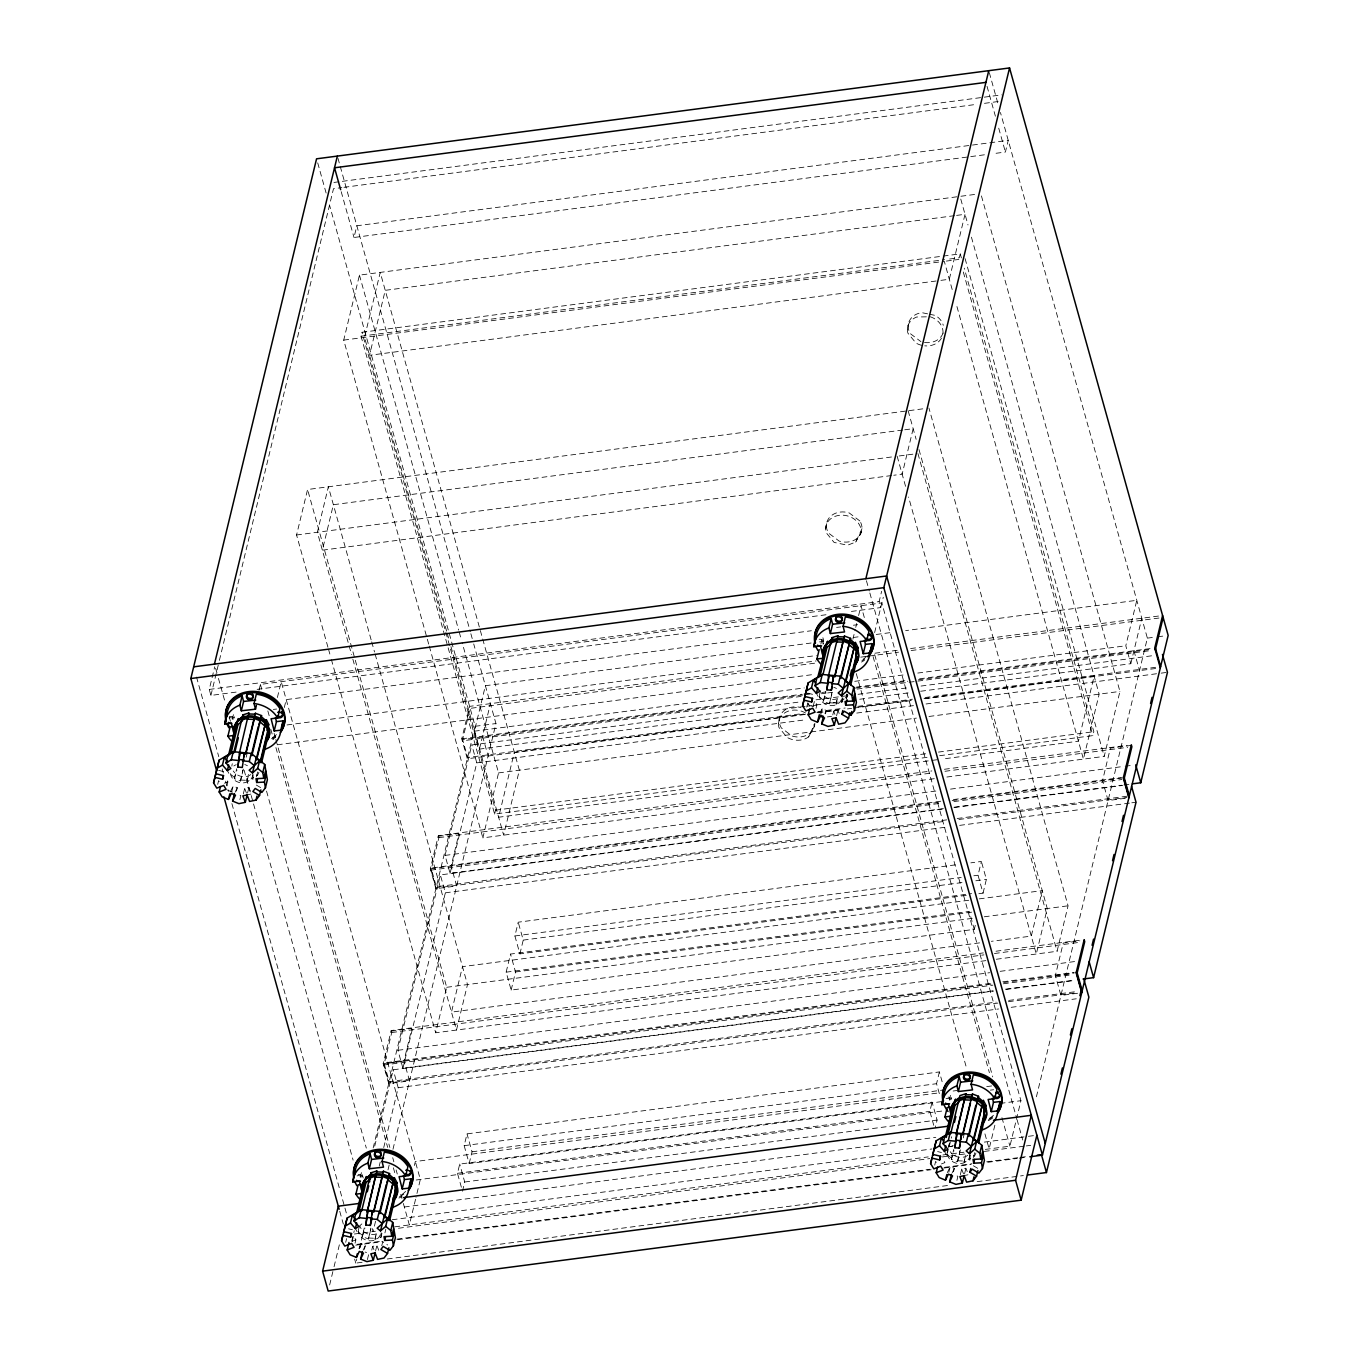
<?xml version="1.0" encoding="UTF-8"?>
<svg xmlns="http://www.w3.org/2000/svg" width="1359" height="1359" viewBox="0 0 1359 1359"><rect width="100%" height="100%" fill="white"/><g stroke="black" fill="none" stroke-linecap="round" stroke-linejoin="round"><path stroke-width="0.75" stroke-dasharray="5 3.75" d="M778.452 723.498L779.964 716.414M825.592 528.6L827.104 521.516M907.387 329.167L908.899 322.083M236.109 692.105L210.917 695.417L209.252 689.438L214.722 666.776M210.917 695.417L218.884 662.462M219.394 660.389L333.499 188.697L341.873 187.593M232.253 719.523L233.612 713.917L234.648 717.977M217.695 784.398L218.595 780.661L220.175 783.26M984.392 154.807L354.003 237.485L356.839 225.781L1008.242 140.368L1005.405 152.055L992.8 153.703M226.97 785.621L227.87 781.884L226.29 779.302M243.346 769.109L240.458 781.017L234.309 778.656L236.704 768.735M231.777 791.601L233.136 786.012L237.298 787.693L236.398 791.431M234.309 778.656L236.993 770.077M258.991 690.338L260.418 684.409L881.804 602.937L1020.932 1100.705L1009.924 1146.181L984.935 1149.459M327.927 647.19L296.568 534.987L307.576 489.512L924.783 408.583M428.68 644.064L343.725 340.107L359.439 275.13L957.925 196.664M240.458 781.017L242.819 770.145M246.217 757.201L247.661 751.238M239.88 799.636L240.866 795.593L237.145 794.081M243.295 793.996L244.654 788.407L248.901 787.507L251.381 793.979L247.134 794.862M253.114 774.715L252.978 779.386L247.015 781.272L248.408 774.375M247.015 781.272L248.459 775.309M247.542 793.095L248.901 787.507M927.042 757.354L494.608 814.058L361.035 336.2L361.987 332.292L960.252 253.844L961.391 257.938M256.46 776.838L257.819 771.232M277.389 697.507L281.211 681.691L420.339 1179.459L416.041 1197.245M284.303 707.512L286.222 699.613L811.391 630.746M329.642 1284.951L333.567 1268.711M334.059 1266.69L339.954 1242.33M391.035 1031.192L411.828 1028.474L403.963 1060.954L409.535 1080.864L388.742 1083.582L383.17 1063.672L391.188 1030.547L983.372 952.897M438.176 836.295L458.968 833.577L451.12 866.057L456.675 885.966L435.882 888.701L430.327 868.775L438.345 835.649L931.832 770.944M805.411 714.426L467.326 758.764L461.754 738.854L469.619 706.374L816.113 660.933M391.188 1030.547L391.749 1032.534L383.884 1065.014L992.868 985.156M438.345 835.649L438.889 837.637L431.041 870.117L941.328 803.203M360.254 1177.472L361.613 1171.866L363.176 1177.964M345.696 1242.347L346.596 1238.627M373.181 1147.913L475.174 726.284L329.693 205.77M805.106 706.408L479.404 749.115L474.393 731.193L485.401 685.717L811.102 643.011M351.76 1241.073L354.257 1230.744M374.727 1146.147L393.193 1069.788L993.599 991.068M992.817 990.864L402.927 1068.225L397.915 1050.303L440.35 874.907L942.076 809.115M943.401 808.639L450.067 873.327L445.056 855.406L471.777 744.97L799.262 702.025M352.134 1241.548L353.493 1235.96L355.871 1239.833L354.971 1243.57M354.733 1227.279L357.485 1232.511L359.693 1225.903M479.404 749.115L490.412 703.639M362.072 1262.29L355.769 1263.123L356.771 1258.995M359.269 1248.666L364.263 1228.026M379.229 1166.124L380.231 1161.996M383.731 1147.557L398.204 1087.71L393.193 1069.788M402.927 1068.225L445.361 892.812L440.35 874.907M450.067 873.327L476.788 762.892L471.777 744.97M370.871 1229.046L368.459 1238.966L362.309 1236.622L364.229 1228.672M360.237 1247.681L361.137 1243.961L365.299 1245.659L364.399 1249.38M362.309 1236.622L364.993 1228.026M368.459 1238.966L370.82 1228.094M375.56 1221.299L373.062 1231.577L371.924 1227.5M387.995 1169.878L389.982 1161.639M392.972 1149.306L495.967 723.549L473.713 643.945M367.406 1259.606L368.867 1253.542L365.146 1252.03M371.754 1250.076L372.655 1246.356L376.902 1245.456L378.77 1250.314M381.93 1233.36L380.979 1237.336L375.016 1239.221L376.409 1232.324M375.016 1239.221L376.936 1231.288M375.543 1251.061L376.902 1245.456M381.115 1232.664L380.979 1237.336M381.76 1245.744L382.66 1242.007L387.672 1244.98M384.92 1232.919L385.82 1229.182M985.87 960.626L435.695 1032.772L446.703 987.297L307.576 489.512M934.279 778.673L482.853 837.874L498.566 772.914L462.077 642.348M494.608 814.058L495.542 810.168L361.987 332.292M414.376 1165.495L415.327 1161.537L938.406 1092.942M415.565 1199.233L409.348 1224.935L402.502 1200.456M461.381 1187.239L457.473 1173.31L459.716 1164.085L932.087 1102.149L937.098 1120.071L935.315 1127.443M941.566 1101.622L469.178 1163.576L464.166 1145.654L467.02 1133.882L939.392 1071.928L942.738 1083.887M975.269 925.343L974.284 929.352L511.154 990.082L506.143 972.178L510.525 954.069L971.549 893.61M966.215 895.36L519.902 953.882L514.891 935.96L518.221 922.2L958.214 864.494M462.485 1191.231L464.71 1182.007L459.716 1164.085M469.178 1163.576L472.032 1151.803L467.02 1133.882M511.154 990.082L515.52 971.991L510.525 954.069M519.902 953.882L523.232 940.105L518.221 922.2M820.836 644.149L822.637 636.675L823.69 640.752M806.719 707.156L807.637 703.435L810.015 707.309M823.401 642.909L823.095 644.166A3.397 2.82 13.6 0 0 818.848 640.48M813.175 706.357L814.534 700.768M816.012 708.379L816.912 704.642L815.315 702.059M815.774 692.088L818.526 697.32L820.717 690.712M862.014 528.685L855.694 542.071L847.591 545.197L834.103 542.428L826.085 532.541A17.973 14.915 13.6 0 1 841.527 515.163A17.973 14.915 13.6 0 1 861.232 531.947L855.694 542.071M831.895 693.854L829.5 703.775L823.333 701.414L825.745 691.493M820.819 714.358L822.161 708.769L826.34 710.451L825.44 714.188M823.333 701.414L826.017 692.835M829.5 703.775L831.844 692.903M832.778 714.885L833.679 711.165L837.942 710.264L839.183 713.492M842.971 698.169L842.002 702.144L836.057 704.03L837.45 697.133M836.057 704.03L837.976 696.097M852.874 639.274L855.27 629.387M855.745 627.399L856.697 623.458M858.616 615.542L861.011 605.655L864.426 617.903M836.583 715.87L837.942 710.264M842.002 702.144L842.138 697.473M845.944 697.728L846.844 693.99L847.506 697.796M845.621 697.694L846.453 698.39L847.421 694.415M960.252 253.844L959.318 257.751L946.713 259.399M851.397 611.431L880.802 607.575L879.137 601.595L881.617 591.301M874.618 632.581L883.282 597.264M978.837 893.695L983.05 893.152L978.038 875.23L981.368 861.453L970.853 862.846M933.752 1125.303L929.862 1111.356L932.087 1102.149M939.341 1093.655L936.555 1083.701L939.392 1071.928M983.05 893.152L986.379 879.375L981.368 861.453M949.295 1100.229L950.654 1094.624L951.691 1098.701M934.72 1165.105L935.638 1161.384L938.016 1165.258M943.775 1150.037L946.527 1155.269L948.004 1149.119M948.344 1147.336L949.499 1142.953M946.527 1155.269L948.718 1148.678M949.194 1146.69L951.606 1136.753M960.371 1149.816L957.5 1161.724L951.334 1159.38L953.746 1149.442M948.82 1172.307L950.162 1166.718L954.341 1168.417L952.982 1174.006M951.334 1159.38L954.018 1150.784M957.5 1161.724L959.845 1150.852M963.259 1137.908L964.703 1131.945M956.923 1180.342L957.891 1176.299L954.171 1174.788M960.337 1174.703L961.679 1169.114L965.943 1168.213L968.423 1174.686L964.16 1175.569M970.139 1155.422L970.003 1160.093L964.058 1161.979L965.451 1155.082M964.058 1161.979L965.485 1156.033M964.584 1173.819L965.943 1168.213M969.358 1157.579L970.105 1154.471M973.503 1157.545L974.845 1151.956M994.873 1125.184L989.131 1148.899L984.001 1130.535M939.63 755.706L1092.874 735.61L1093.825 731.703L964.244 268.148M920.672 691.255L1130.807 663.702L1125.796 645.78L1136.803 600.304L905.655 630.61M996.368 959.25L1057.081 951.283L1068.072 905.807L928.944 408.04M946.883 777.025L1104.221 756.385L1119.935 691.425L980.807 193.657M1077.568 993.259L1060.937 995.434L1055.365 975.524L1063.231 943.044L1079.861 940.87M1130.807 663.702L1141.815 618.226M1036.407 1096.798L1147.37 638.135L1000.445 112.491M258.923 772.269L257.412 775.632L256.596 774.936L252.145 778.673M846.453 698.39L847.965 695.027M975.966 1152.993L974.454 1156.339L973.622 1155.643L969.188 1159.397M230.249 791.957L233.136 786.012M235.141 792.161L237.298 787.693M358.963 1248.428L361.137 1243.961M363.142 1250.11L365.299 1245.659M820.004 713.237L822.161 708.769M824.896 713.441L826.34 710.451M947.291 1172.681L950.162 1166.718M952.183 1172.885L954.341 1168.417M805.564 712.999A17.973 14.915 13.6 0 0 785.774 712.235A17.973 14.915 13.6 0 0 778.928 727.439L786.963 737.325A17.973 14.915 13.6 0 0 808.537 736.952L814.856 723.583A17.973 14.915 13.6 0 1 791.991 735.983L781.391 727.982A17.973 14.915 13.6 0 1 782.631 712.014A17.973 14.915 13.6 0 1 800.315 707.359M808.537 736.952L814.075 726.827A17.973 14.915 13.6 0 0 813.582 722.886M841.187 701.431L844.143 698.934M224.422 783.226L227.87 781.884M811.731 706.646L816.912 704.642M352.423 1241.175L355.871 1239.833M941.464 1163.933L944.913 1162.608L942.534 1158.717M333.94 182.446L340.243 181.613M342.332 181.342L1001.719 94.875M343.963 187.321L976.085 104.422M984.494 103.335L999.188 101.398M974.573 194.473L960.015 196.375L967.999 224.948M954.528 215.673L385.243 290.333L369.512 355.294L938.814 280.65M956.634 215.401L965.026 214.297L949.312 279.258L940.904 280.362M361.035 336.2L944.624 259.671M343.725 340.107L944.301 261.353L952.863 291.947M946.391 261.081L958.859 259.433M902.665 430.056L333.363 504.716L322.372 550.191L891.657 475.531M904.754 429.784L913.163 428.68L902.155 474.155L893.763 475.259M296.568 534.987L895.054 456.522M899.233 455.961L913.792 454.059M209.252 689.438L879.137 601.595M257.123 689.353L828.294 614.455M836.6 627.433L840.813 626.89M853.418 625.225L857.614 624.681M819.494 641.907L823.707 641.363M853.129 637.507L859.432 636.675M876.232 634.466L893.05 632.275M287.021 724.959L816.402 655.531M874.907 653.22L898.061 650.197M910.598 648.549L1162.591 615.508M814.568 663.209L470.18 708.362L462.315 740.842L802.506 696.233M860.757 657.144L867.059 656.312M869.165 656.04L898.554 652.184M911.159 650.536L1158.955 618.039M277.321 744.8L815.094 674.285M475.174 726.284L495.967 723.549M1147.37 638.135L1155.694 637.048M1157.766 636.776L1166.09 635.689M474.393 731.193L804.29 687.943M854.726 681.335L905.162 674.71M917.767 673.062L1125.796 645.78M461.754 738.854L801.946 694.245M804.052 693.973L810.355 693.141M856.544 687.076L906.946 680.468M919.55 678.821L1152.653 648.26M802.812 694.993L462.621 739.602L467.632 757.524L803.135 713.526M804.902 694.704L813.311 693.617M821.702 692.512L825.898 691.952M855.304 688.096L907.812 681.216M918.31 679.84L1151.396 649.279M821.397 693.753L825.609 693.209M827.699 692.937L836.108 691.833M857.104 689.081L1151.09 650.519M816.063 699.817L839.149 696.793M841.255 696.521L847.557 695.689M858.056 694.313L908.441 687.705M921.028 686.057L1154.046 655.497M807.212 706.136L842.92 701.448M859.737 699.239L910.173 692.631M817.846 711.589L845.179 708.005M857.801 706.357L912.467 699.189M925.088 697.524L1156.407 667.201M804.239 714.256L514.348 752.257L498.634 817.235L939.782 759.375M816.844 712.592L839.964 709.568M858.871 707.088L911.379 700.208M923.984 698.543L1094.148 676.238L1078.434 741.199L941.889 759.103M818.016 712.779L839.013 710.027M847.404 708.922L851.617 708.379M853.707 708.09L912.518 700.395M925.105 698.73L1156.152 668.441M476.788 762.892L806.38 719.675M827.376 716.923L831.572 716.363M856.765 713.067L913.435 705.627M926.04 703.979L1159.057 673.418M1161.164 673.147L1167.466 672.314M498.566 772.914L916.391 718.113M928.995 716.465L1119.935 691.425M495.542 810.168L927.976 753.464M938.474 752.088L1093.825 731.703M944.42 769.279L1127.121 745.327M1131.164 745.428L1110.371 748.146L1102.523 780.644L1108.078 800.553L1128.87 797.818M438.889 837.637L932.376 772.931M944.981 771.283L1127.681 747.314M445.056 855.406L937.897 790.785M950.519 789.12L1123.112 766.493M1125.201 766.221L1133.627 765.117M940.768 801.215L430.48 868.129L436.052 888.039L946.34 821.125M953.372 799.568L1121.362 777.535M430.327 868.775L941.634 801.963M952.132 800.587L1123.298 777.909M953.916 801.555L1121.922 779.522M953.899 807.263L1121.838 785.247M1123.944 784.958L1130.246 784.143M954.681 807.45L1122.619 785.434M946.696 819.868L436.341 886.798L431.347 868.877M957.195 818.492L1127.223 796.204M958.927 819.477L1126.934 797.444M445.361 892.812L947.087 827.019M959.675 825.372L1129.72 803.084M1131.826 802.795L1136.022 802.252M514.891 935.96L961.204 877.438M973.825 875.774L978.038 875.23M523.232 940.105L963.225 882.416M975.847 880.768L986.379 879.375M968.746 900.253L462.485 966.64L451.477 1012.115L980.858 942.704M979.261 898.877L1042.285 890.621L1031.277 936.096L991.357 941.328M506.143 972.178L969.273 911.43L974.284 929.352M515.52 971.991L972.348 912.076M446.703 987.297L973.757 918.174M984.273 916.798L1068.072 905.807M995.977 951.232L1079.963 940.224M391.749 1032.534L983.933 954.884M994.431 953.508L1080.524 942.212M397.915 1050.303L989.658 972.704M1000.19 971.328L1075.954 961.391M990.218 983.44L383.323 1063.027L388.895 1082.936L997.88 1003.078M1002.823 981.793L1074.205 972.432M383.17 1063.672L403.963 1060.954M1055.365 975.524L1074.069 973.078M991.068 984.188L384.189 1063.774L389.201 1081.679L996.113 1002.11M1003.672 982.54L1072.964 973.452M1003.367 983.78L1072.676 974.692M1005.422 989.216L1074.697 980.128M1006.187 989.403L1075.462 980.332M1008.701 1000.445L1077.976 991.374M1008.378 1001.702L1077.67 992.614M398.204 1087.71L998.61 1008.973M1011.198 1007.325L1076.277 998.797M464.166 1145.654L936.555 1083.701M472.032 1151.803L944.403 1089.85M953.118 1091.022L957.314 1090.462M986.719 1086.605L995.128 1085.501M457.473 1173.31L929.862 1111.356M416.194 1180.003L943.418 1110.864M1000.139 1103.423L1020.932 1100.705M464.71 1182.007L937.098 1120.071M404.336 1207.013L935.807 1137.313M392.173 1219.753L931.866 1148.984M948.667 1146.775L952.863 1146.232M984.358 1142.104L1026.368 1136.6M1028.457 1136.311L1036.866 1135.207M394.79 1226.837L928.214 1156.9M942.925 1154.963L963.922 1152.211M354.359 1234.023L375.373 1231.271M398.476 1228.247L929.76 1158.581M942.365 1156.917L965.468 1153.893M984.358 1151.413L1024.261 1146.181M1026.351 1145.909L1030.7 1145.348M357.043 1244.368L382.151 1241.073M396.811 1239.153L929.896 1169.25M944.624 1167.33L971.974 1163.729M986.719 1161.809L1018.282 1157.664M1020.388 1157.392L1026.708 1156.56M355.752 1245.167L383.051 1241.582M397.745 1239.663L931.136 1169.725M943.741 1168.061L971.039 1164.493M987.823 1162.285L1017.228 1158.429M1019.335 1158.157L1027.727 1157.053M387.264 1258.995L949.873 1185.218M977.172 1181.634L1023.344 1175.569M273.346 709.415L276.624 709.041M990.371 1090.122L993.667 1089.748M926.379 316.834L916.696 317.004A17.973 14.915 13.6 0 0 907.88 333.108L915.915 342.995A17.973 14.915 13.6 0 0 922.931 345.594M829.449 702.824L836.006 703.079M240.407 780.066L246.964 780.321M957.449 1160.79L964.007 1161.028M368.425 1238.015L374.965 1238.27M927.602 313.844L921.827 312.655A17.973 14.915 13.6 0 0 910.343 333.651L920.943 341.653M929.522 314.235L935.298 315.424A17.973 14.915 13.6 0 1 943.316 325.311M807.688 693.141L813.446 694.551M218.646 770.383L224.405 771.793M937.608 1151.566L941.447 1152.5M348.567 1228.808L352.406 1229.742M227.836 790.292L235.277 793.316M973.367 1165.767L978.378 1168.723M256.324 785.043L261.336 788.016M819.273 696.674L824.098 700.785M947.274 1154.623L952.098 1158.734M235.073 778.028L230.249 773.917L229.484 774.562L226.732 769.33M358.249 1231.866L363.074 1235.977M807.773 702.79L809.913 706.289M833.679 711.165L834.919 714.392M961.679 1169.114L963.548 1173.955M244.654 788.407L246.506 793.248M372.655 1246.356L373.895 1249.584M989.318 72.673L998.219 104.524M987.042 86.347L995.4 116.211M998.729 128.171L1005.405 152.055M1133.95 650.706L1139.521 670.616M971.43 237.179L1099.159 694.16L1083.429 759.12L956.277 304.178M965.094 258.618L1104.221 756.385M963.31 272.038L1092.874 735.61M908.152 410.758L916.136 439.331M918.99 449.523L1047.279 908.542L1036.288 954.018L908.559 497.037M917.937 453.515L1057.081 951.283M897.161 456.233L905.706 486.845M866.43 580.735L869.284 590.944M869.845 592.983L1016.481 1117.574M1017.059 1119.629L1022.749 1140.031M874.686 654.613L992.733 1076.906M873.073 656.567L989.403 1072.744M1001.94 1117.625L1009.924 1146.181M856.272 673.571L966.895 1069.346M337.915 158.086L470.299 631.697M470.86 633.736L473.153 641.907M341.211 191.687L354.003 237.485M359.439 275.13L458.646 630.1M459.223 632.139L461.499 640.31M482.547 736.119L488.119 756.046M317.717 162.91L326.262 193.522M446.618 631.137L364.518 337.372L380.231 272.412L519.359 770.179L503.645 835.139L450.05 643.385M447.196 633.175L449.472 641.346M429.257 646.103L482.853 837.874M371.126 639.8L328.368 486.794L317.36 532.269L351.573 654.664M371.703 641.839L374.54 652.031M375.118 654.07L467.496 984.562L456.488 1030.037L352.151 656.703M328.504 649.228L330.781 657.399M331.358 659.438L435.695 1032.772M260.418 684.409L262.134 690.525M267.842 710.927L269.541 717.059M274.11 733.367L275.248 737.444M275.826 739.5L389.863 1147.506M392.717 1157.698L393.855 1161.775M396.132 1169.946L397.27 1174.023M270.781 729.205L273.635 739.398M275.911 747.569L387.672 1147.404M393.38 1167.806L395.656 1175.977M400.786 1194.34L401.924 1198.417M266.534 791.091L366.318 1148.1M215.605 668.203L217.882 676.357M218.442 678.413L225.305 702.892M229.297 717.195L230.435 721.272M244.127 770.264L353.102 1160.127M196.511 677.054L218.765 756.657M222.197 768.905L223.335 772.982M225.611 781.153L228.465 791.363M231.896 803.611L346.579 1213.893M354.648 1259.13L355.769 1263.123M339.75 1211.294L343.334 1224.102M943.078 333.091A17.973 14.915 13.6 0 1 922.727 342.145M941.515 338.085A17.973 14.915 13.6 0 1 924.749 345.849M930.252 316.766A17.973 14.915 13.6 0 1 942.297 336.336M866.634 656.176A28.267 23.46 13.6 0 1 862.965 659.37M864.834 658.945A29.966 24.87 13.6 0 1 861.844 660.831M864.528 660.185A29.966 24.87 13.6 0 1 861.538 662.071M819.154 639.24A3.397 2.82 13.6 0 1 823.095 643.588M841.357 699.613A11.314 9.377 13.6 0 1 828.871 705.389A11.314 9.377 13.6 0 1 819.409 695.112M833.78 687.314A11.314 9.377 13.6 0 1 836.448 688.503M837.467 698.645A11.314 9.377 13.6 0 1 822.263 693.753M993.497 1115.263A28.267 23.46 13.6 0 1 988.095 1119.035M992.834 1116.894A29.966 24.87 13.6 0 1 988.231 1119.578M992.529 1118.134A29.966 24.87 13.6 0 1 986.26 1121.532M946.051 1098.684A3.397 2.82 13.6 0 1 951.045 1100.637M948.021 1097.138A3.397 2.82 13.6 0 1 951.351 1099.397M969.816 1155.167A11.314 9.377 13.6 0 1 958.316 1163.559A11.314 9.377 13.6 0 1 947.41 1153.061M950.892 1146.69A11.314 9.377 13.6 0 1 953.254 1145.416M967.829 1155.32A11.314 9.377 13.6 0 1 950.264 1151.702M948.905 1146.843A11.314 9.377 13.6 0 1 949.363 1144.431M405.611 1191.367A28.267 23.46 13.6 0 1 399.07 1196.277M403.793 1194.136A29.966 24.87 13.6 0 1 399.189 1196.82M402.043 1196.362A29.966 24.87 13.6 0 1 398.9 1198.06M357.026 1175.926A3.397 2.82 13.6 0 1 361.647 1177.183M358.13 1174.431A3.397 2.82 13.6 0 1 362.445 1177.37M380.316 1234.804A11.314 9.377 13.6 0 1 367.83 1240.58A11.314 9.377 13.6 0 1 358.368 1230.303M360.016 1225.716A11.314 9.377 13.6 0 1 361.851 1223.932M376.426 1233.836A11.314 9.377 13.6 0 1 360.186 1226.565M276.472 734.556A28.267 23.46 13.6 0 1 271.07 738.328M275.792 736.187A29.966 24.87 13.6 0 1 271.188 738.871M275.486 737.427A29.966 24.87 13.6 0 1 272.513 739.313M229.025 717.977A3.397 2.82 13.6 0 1 234.003 719.93M229.314 716.72A3.397 2.82 13.6 0 1 234.444 719.421M252.774 774.46A11.314 9.377 13.6 0 1 241.29 782.852A11.314 9.377 13.6 0 1 230.367 772.354M233.85 765.983A11.314 9.377 13.6 0 1 236.211 764.692M244.756 764.556A11.314 9.377 13.6 0 1 247.423 765.746M250.803 774.613A11.314 9.377 13.6 0 1 233.238 770.995M231.879 766.136A11.314 9.377 13.6 0 1 232.321 763.724M859.856 520.956L849.239 512.955A17.973 14.915 13.6 0 0 830.332 516.556A17.973 14.915 13.6 0 0 828.548 533.085L839.149 541.086A17.973 14.915 13.6 0 0 858.056 537.484A17.973 14.915 13.6 0 0 859.856 520.956"/><path stroke-width="1.5" d="M244.331 753.396L242.31 767.461L237.825 767.037L239.847 752.971L244.331 753.396L244.229 756.691M237.825 767.037L239.847 752.971M371.67 1219.821L370.311 1225.41L365.826 1224.986L367.847 1210.92L372.332 1211.345L372.23 1214.64M365.826 1224.986L367.847 1210.92M370.311 1225.41L372.332 1211.345M832.252 686.482L831.351 690.219L826.867 689.794L828.888 675.729L833.356 676.153L833.203 681.114M826.867 689.794L828.888 675.729M831.351 690.219L833.356 676.153M960.252 1144.431L959.352 1148.168L954.867 1147.743L956.889 1133.678L961.357 1134.102L961.204 1139.063M954.867 1147.743L956.889 1133.678M959.352 1148.168L961.357 1134.102M216.506 770.383L190.838 678.532L316.562 158.816L1009.55 67.95L1168.162 635.417L1042.438 1155.133L1029.833 1156.781M214.45 664.109L337.355 156.098M233.442 726.487L230.164 726.861L227.904 736.187L234.478 735.44L231.353 723.243L224.779 723.99L227.038 714.664A28.267 23.46 13.6 0 1 242.14 695.825L243.584 701.465L241.324 710.791L255.492 709.194L256.392 705.457M232.61 801.114L235.498 795.168L231.319 793.469L228.448 799.415L222.146 796.867L219.173 792.008L226.07 789.341L223.691 785.468L216.794 788.135L213.567 782.869L219.122 760.14L233.238 751.697L251.245 753.413L264.733 764.471L267.383 779.726L265.43 787.795L261.879 792.416L255.203 788.458L252.859 791.516L259.535 795.474L256.002 800.094L249.58 801.436L247.1 794.964L242.836 795.864L245.333 802.32L238.912 803.662L232.61 801.114L234.428 793.656M213.567 782.869L219.122 760.14M222.468 765.049L224.269 757.592L227.785 755.485L225.985 762.96L230.86 768.498L227.344 770.587L222.468 765.049L217.168 768.226M224.779 723.99A28.267 23.46 13.6 0 1 239.88 705.151L242.14 695.825M219.173 792.008L220.515 786.419M214.926 777.365L222.604 779.251L223.505 775.513M228.397 755.825L235.209 727.66L238.437 718.639L239.252 719.336L243.703 715.598L242.887 714.885L241.919 718.877M229.688 754.772L237.179 723.871L237.995 724.568L230.996 753.481M227.344 770.587L228.703 764.998M225.985 762.96L231.285 759.783L233.238 751.697M233.663 753.005L241.63 720.117L247.576 718.215L247.627 719.166L254.184 719.421L254.133 718.469L260.282 720.831L251.857 755.706M234.971 751.714L238.335 737.818M239.184 754.041L247.576 718.215M247.882 716.974L248.833 712.999L242.887 714.885M228.448 799.415L229.807 793.826M255.492 709.194L254.048 703.537L256.307 694.211A28.267 23.46 13.6 0 1 279.903 708.668L277.661 717.994L271.087 718.741L274.195 730.938L280.769 730.191L283.029 720.865L276.455 721.612L274.195 730.938M245.69 753.345L254.133 718.469M254.439 717.229L255.39 713.254L261.557 715.615L260.588 719.591L259.756 719.268M245.741 754.296L254.473 718.181M254.354 765.644L249.292 761.499L251.245 753.413M252.044 752.376L258.295 726.572M258.771 724.585L260.282 720.831M245.333 802.32L247.134 794.862M252.502 772.982L256.155 758.186L259.518 760.938L257.7 768.396L252.502 772.982L249.156 770.23L259.518 760.938M256.392 758.475L265.107 724.942L267.859 730.174L260.384 761.074M264.648 724.33L266.364 719.709L269.116 724.942L267.995 724.908M256.664 759.817L265.107 724.942M266.364 719.709L265.413 723.701L267.791 728.22M260.486 762.62L267.01 735.678L268.114 735.729M256.664 782.495L256.002 778.69L263.765 778.282L265.566 770.825L266.228 774.613L264.427 782.071L256.664 782.495L257.564 778.758M261.608 762.654L269.388 730.496L268.267 730.462M256.002 800.094L256.97 796.051M263.765 778.282L262.78 772.558L264.733 764.471M259.535 795.474L260.894 789.885M1036.866 1135.207L1021.153 1200.184L328.165 1291.05L322.61 1271.141L338.323 1206.18L359.32 1203.428M361.953 1191.35L359.354 1181.192L352.796 1181.939L355.039 1172.613A28.267 23.46 13.6 0 1 370.141 1153.774L371.585 1159.431L369.325 1168.757L383.493 1167.143L382.049 1161.486L384.308 1152.16A28.267 23.46 13.6 0 1 407.904 1166.617L405.661 1175.943L399.087 1176.69L402.196 1188.887L408.77 1188.14L411.03 1178.814L404.455 1179.561L402.196 1188.887M360.611 1259.063L363.499 1253.117L359.32 1251.418L356.449 1257.381L350.146 1254.816L347.174 1249.957L354.07 1247.307L351.692 1243.417L344.795 1246.084L341.568 1240.818L347.123 1218.089L361.239 1209.646L379.246 1211.362L392.734 1222.437L395.384 1237.675L393.43 1245.744L389.88 1250.365L383.204 1246.424L380.86 1249.482L387.536 1253.423L384.002 1258.043L377.581 1259.385L375.101 1252.913L370.837 1253.813L373.334 1260.269L366.913 1261.628L360.611 1259.063L362.428 1251.605M360.084 1199.504A28.267 23.46 13.6 0 1 355.905 1194.136L358.164 1184.81L361.443 1184.436M350.469 1222.998L352.27 1215.541L355.786 1213.451L353.986 1220.909L358.861 1226.447L355.345 1228.553L350.469 1222.998L345.169 1226.175M352.796 1181.939A28.267 23.46 13.6 0 1 367.881 1163.1L370.141 1153.774M347.174 1249.957L348.974 1242.5M341.568 1240.818L342.927 1235.314L350.605 1237.2L351.505 1233.479L343.81 1231.679M356.398 1213.791L364.178 1181.634L366.437 1176.588L367.253 1177.302L371.703 1173.547L370.888 1172.851L361.664 1210.954M357.706 1212.721L365.18 1181.82L365.996 1182.517L358.997 1211.43M365.469 1180.563L366.437 1176.588M360.56 1201.254L362.038 1195.105M355.345 1228.553L356.704 1222.947M353.986 1220.909L359.286 1217.732L361.239 1209.646M367.287 1191.809L368.731 1185.846M369.699 1181.871L369.631 1178.066L375.577 1176.181L367.185 1211.99L375.577 1176.181M375.882 1174.923L376.834 1170.948L370.888 1172.851M356.449 1257.381L357.349 1253.644M373.691 1211.294L382.134 1176.418L388.283 1178.78L379.857 1213.655M382.44 1175.178L383.391 1171.203L389.557 1173.564L388.589 1177.54L387.757 1177.217M373.742 1212.245L382.474 1176.13M380.503 1230.931L384.155 1216.135L387.519 1218.887L385.718 1226.362L380.503 1230.931L377.156 1228.179L382.355 1223.61L377.292 1219.448L379.246 1211.362M380.044 1210.325L386.296 1184.521M386.771 1182.534L388.283 1178.78M387.825 1178.185L389.557 1173.564M373.334 1260.269L375.135 1252.811M384.393 1216.424L393.108 1182.891L395.86 1188.123L388.385 1219.023M392.649 1182.279L394.365 1177.675L397.117 1182.891L396.165 1186.883M384.665 1217.766L393.108 1182.891M394.365 1177.675L393.414 1181.65L394.993 1184.657M388.487 1220.569L395.299 1192.387M394.161 1197.466L393.855 1198.706L393.04 1198.009M394.229 1232.562L392.428 1240.037L384.665 1240.444L385.565 1236.707M389.608 1220.603L397.389 1188.446L396.267 1188.412M384.665 1240.444L384.002 1236.656L391.766 1236.231L390.78 1230.507L392.734 1222.437M387.536 1253.423L388.895 1247.834M391.766 1236.231L393.566 1228.774M822.993 656.159L820.394 646.001L813.82 646.748L816.079 637.422A28.267 23.46 13.6 0 1 831.164 618.583L832.608 624.24L830.366 633.566L844.534 631.952L843.09 626.295L845.332 616.969A28.267 23.46 13.6 0 1 868.945 631.425L866.685 640.752L860.111 641.499L863.237 653.696L869.794 652.949L872.053 643.622L865.496 644.37L863.237 653.696M821.651 723.871L824.522 717.926L820.36 716.227L817.472 722.19L811.187 719.624L808.197 714.766L815.094 712.116L812.716 708.226L805.819 710.893L802.608 705.627L808.163 682.898L822.263 674.455L840.287 676.17L853.758 687.229L856.408 702.484L854.454 710.553L850.921 715.174L844.228 711.233L841.884 714.29L848.577 718.231L845.026 722.852L838.622 724.194L836.125 717.722L831.878 718.622L834.358 725.077L827.937 726.419L821.651 723.871L823.452 716.414L820.666 715.293M802.608 705.627L808.163 682.898M821.125 664.313A28.267 23.46 13.6 0 1 816.929 658.945L819.188 649.619M811.51 687.807L813.311 680.349L816.827 678.26L815.009 685.717L819.902 691.255L816.385 693.362L811.51 687.807L806.21 690.984M813.82 646.748A28.267 23.46 13.6 0 1 828.922 627.909L831.164 618.583M808.197 714.766L809.556 709.177M803.95 700.123L811.646 702.008L812.546 698.288M817.914 676.612L825.745 647.054M818.73 677.529L827.478 641.397L828.294 642.111L832.744 638.356L831.912 637.66L830.961 641.635M822.586 661.952L824.064 655.802M820.038 676.238L827.036 647.326L831.487 643.571L830.655 642.875L823.18 673.775M816.385 693.362L817.744 687.756M815.009 685.717L820.309 682.541L822.263 674.455M828.226 676.799L836.957 640.684M836.906 639.732L837.874 635.757L831.912 637.66M817.472 722.19L819.29 714.715M834.732 676.102L843.158 641.227L849.324 643.588L840.881 678.464M843.463 639.987L844.432 636.012L850.581 638.373L849.63 642.348M834.766 677.054L843.158 641.227M843.395 688.401L838.316 684.256L840.287 676.17M840.609 677.122L849.324 643.588M848.865 642.994L850.581 638.373M865.853 578.696L988.757 70.668M834.358 725.077L836.159 717.62M841.544 695.74L845.196 680.944L848.543 683.696L846.742 691.17L841.544 695.74L838.18 692.988L848.543 683.696M845.417 681.233L854.148 647.699L856.9 652.932L855.779 652.881L856.034 658.436L850.004 683.39M846.181 680.587L855.406 642.484L858.158 647.699L849.409 683.832M850.224 675.848L851.651 669.885M841.884 714.29L842.784 710.553M845.706 705.253L845.043 701.465L852.806 701.04L854.607 693.583L855.27 697.371L853.469 704.828L845.706 705.253L847.048 699.647M850.632 685.412L857.461 657.229L856.34 657.195M852.806 701.04L851.804 695.315L853.758 687.229M848.577 718.231L849.919 712.643M850.921 715.174L851.821 711.453M1042.438 1155.133L883.826 587.666L1009.55 67.95M950.485 1107.194L947.189 1107.568L944.93 1116.894L951.504 1116.147L948.395 1103.95L941.821 1104.697L943.622 1097.24M949.652 1181.82L952.523 1175.875L948.361 1174.176L945.473 1180.139L939.188 1177.573L936.198 1172.715L943.095 1170.065L940.717 1166.175L933.82 1168.842L930.609 1163.576L936.164 1140.847L950.264 1132.404L968.288 1134.119L981.759 1145.195L984.409 1160.433L982.455 1168.519L978.922 1173.123L972.229 1169.182L969.884 1172.239L976.577 1176.181L973.027 1180.801L966.623 1182.143L964.126 1175.671L959.879 1176.571L962.359 1183.026L955.938 1184.385L949.652 1181.82L951.453 1174.363M939.511 1145.756L941.311 1138.298L944.828 1136.209L943.01 1143.666L947.903 1149.204L944.386 1151.311L939.511 1145.756L934.211 1148.933M941.821 1104.697A28.267 23.46 13.6 0 1 956.923 1085.858L959.165 1076.532L960.609 1082.189L958.367 1091.515L972.534 1089.901L971.09 1084.244L973.333 1074.918A28.267 23.46 13.6 0 1 996.945 1089.374L994.686 1098.701L988.129 1099.448L991.238 1111.645L997.812 1110.898L1000.054 1101.571L993.497 1102.319L991.238 1111.645M936.198 1172.715L937.557 1167.126M930.609 1163.576L931.951 1158.089L939.647 1159.957L940.547 1156.237L932.852 1154.437M945.422 1136.549L952.251 1108.366L954.511 1103.338M946.255 1137.466L955.479 1099.346L956.294 1100.06L958.384 1098.293M947.597 1132.217L949.092 1126.067M948.038 1134.187L955.037 1105.275L959.488 1101.52L958.656 1100.824L950.705 1133.712M944.386 1151.311L945.745 1145.705M943.01 1143.666L948.31 1140.49L950.264 1132.404M958.961 1099.584L959.913 1095.609L965.875 1093.706L965.926 1094.658L972.466 1094.912L972.432 1093.961L978.582 1096.322L977.631 1100.297M954.409 1122.5L955.853 1116.554M956.175 1133.814L964.618 1098.938L958.656 1100.824M964.907 1097.681L965.875 1093.706M956.226 1134.765L964.618 1098.938M945.473 1180.139L946.832 1174.533M962.733 1134.069L971.158 1099.193L977.325 1101.537L968.882 1136.413M971.464 1097.936L972.432 1093.961M962.767 1135.003L970.462 1103.236M971.396 1146.367L966.317 1142.206L968.288 1134.119M968.61 1135.071L975.813 1105.292M962.359 1183.026L964.16 1175.569M969.545 1153.689L973.197 1138.893L976.543 1141.662L974.743 1149.119L969.545 1153.689L966.181 1150.937L976.543 1141.662M973.418 1139.182L982.149 1105.648L984.901 1110.881L977.41 1141.781M973.707 1140.524L982.149 1105.648M982.438 1104.408L983.406 1100.433L986.158 1105.648L985.19 1109.64L984.069 1109.59M969.884 1172.239L970.785 1168.502M978.004 1141.339L984.035 1116.385L983.78 1110.83L984.901 1110.881M980.705 1130.535L982.132 1124.572M973.707 1163.202L973.044 1159.414L980.807 1158.989L982.608 1151.532L983.27 1155.32L981.47 1162.794L973.707 1163.202L974.607 1159.465M978.633 1143.361L985.462 1115.195M973.027 1180.801L974.012 1176.758M980.807 1158.989L979.805 1153.264L981.759 1145.195M976.577 1176.181L977.919 1170.592M1021.153 1200.184L1015.581 1180.275L1031.294 1115.297L993.497 1120.258M1162.591 615.508L1154.742 647.988L1160.297 667.898M1076.872 974.148L1084.72 941.668L1084.176 939.664L1076.158 972.806L1081.713 992.716M1124.012 779.251L1131.877 746.771L1131.317 744.783L1123.298 777.909L1128.87 797.818M1155.303 649.976L1163.151 617.496M1060.903 1074.154L1062.398 1067.953M1070.382 1034.946L1071.877 1028.746M1079.878 995.739L1081.373 989.539M1092.075 945.286L1093.57 939.103M1112.545 860.689L1114.04 854.488M1122.024 821.482L1123.519 815.281M1150.58 703.486L1152.058 697.354M1027.54 1175.025L1046.447 1172.545L1088.882 997.149L1083.87 979.227M1083.089 979.024L1093.587 977.648L1136.022 802.252L1131.571 786.317M1132.336 783.854L1140.745 782.767L1167.466 672.314L1162.455 654.409M222.604 779.251L223.505 775.615L215.809 773.73M343.521 1232.749L347.123 1218.089M350.605 1237.2L351.505 1233.564M811.646 702.008L812.546 698.373L804.851 696.487M932.563 1155.507L936.164 1140.847M939.647 1159.957L940.547 1156.322M236.177 723.684L238.437 718.639M237.179 723.871L234.903 728.9L236.024 728.934M365.18 1181.82L362.904 1186.849L364.025 1186.9M394.62 1197.024L396.115 1193.678L395.01 1193.627L394.823 1189.923M825.202 646.442L827.478 641.397M823.945 651.657L826.204 646.629L827.036 647.326M855.185 662.275L857.461 657.229M855.643 661.833L857.155 658.486L856.034 658.436M953.203 1104.391L955.479 1099.346M951.946 1109.607L954.205 1104.578L955.037 1105.275M982.897 1121.464L985.156 1116.435L984.035 1116.385M382.304 1223.474L387.519 1218.887M237.995 724.568L242.446 720.814L241.63 720.117M261.557 715.615L260.792 716.244L265.617 720.355M855.406 642.484L854.641 643.113L849.817 639.019M365.996 1182.517L370.446 1178.763M978.582 1096.322L977.817 1096.968L982.642 1101.062L983.406 1100.433M977.325 1101.537L976.56 1102.183L981.385 1106.294M830.655 642.875L836.617 640.989L836.651 641.924L843.209 642.178M985.938 82.372L334.535 167.786L340.65 189.682M193.674 666.844L886.646 575.978L1045.258 1143.429M190.838 678.532L883.826 587.666M403.419 1197.636L949.397 1126.05M1037.223 1155.184L1041.436 1154.623L1046.447 1172.545M322.61 1271.141L1015.581 1180.275M832.608 624.24L844.754 622.864M243.584 701.465L255.73 700.089M816.929 658.945L823.503 658.198M960.609 1082.189L972.755 1080.813M371.585 1159.431L383.731 1158.055M355.905 1194.136L362.479 1193.389M858.158 647.699L857.036 647.665L857.291 653.22M266.738 730.123L267.859 730.174M964.652 1099.89L971.209 1100.127L971.158 1099.193M986.158 1105.648L985.037 1105.614L985.207 1109.318M375.628 1177.115L382.185 1177.37L382.134 1176.418M364.178 1181.634L365.299 1181.667M395.996 1182.857L397.117 1182.891M394.739 1188.072L395.86 1188.123M828.667 682.337L831.657 682.609M820.309 682.541L827.07 683.186M831.555 683.611L838.316 684.256M239.643 759.579L244.11 760.004M231.285 759.783L238.046 760.428M242.531 760.853L249.292 761.499M956.668 1140.286L959.658 1140.575M948.31 1140.49L955.071 1141.135M959.556 1141.56L966.317 1142.206M367.643 1217.528L372.111 1217.953M359.286 1217.732L366.047 1218.377M370.531 1218.802L377.292 1219.448M846.742 691.17L851.804 695.315M974.743 1149.119L979.805 1153.264M257.7 768.396L262.78 772.558M385.718 1226.362L390.78 1230.507M848.56 644.234L853.384 648.345M259.535 721.476L264.342 725.587M388.793 1174.21L393.617 1178.304M387.536 1179.425L392.343 1183.536M813.311 680.349L815.757 683.118M941.311 1138.298L943.758 1141.067M224.269 757.592L227.938 761.753M352.27 1215.541L355.939 1219.703M854.437 646.459L856.034 649.466M1155.592 648.719L1160.603 666.64M1135.733 764.845L1140.745 782.767M1124.318 778.011L1129.329 795.915M1123.468 777.263L1129.023 797.172M1089.137 961.73L1093.587 977.648M1077.177 972.891L1082.189 990.813M1076.311 972.161L1081.883 992.07M223.929 796.935L339.172 1209.255M992.461 1098.259L993.497 1102.319M864.46 640.31L865.496 644.37M981.742 1125.965L982.71 1129.737A28.267 23.46 13.6 0 0 997.812 1110.898M956.923 1085.858L958.367 1091.515M828.922 627.909L830.366 633.566M403.419 1175.501L404.455 1179.561M275.418 717.535L276.455 721.612M264.716 745.259L265.668 749.03A28.267 23.46 13.6 0 0 280.769 730.191M367.881 1163.1L369.325 1168.757M239.88 705.151L241.324 710.791M981.47 1162.794L982.455 1168.519M853.469 704.828L854.454 710.553M392.428 1240.037L393.43 1245.744M264.427 782.071L265.43 787.795M844.432 636.012L844.466 636.963L837.925 636.708L837.874 635.757M383.391 1171.203L383.442 1172.154L376.885 1171.9L376.834 1170.948M255.39 713.254L255.441 714.205L248.884 713.951L248.833 712.999M869.794 652.949A28.267 23.46 13.6 0 1 854.709 671.788M843.09 626.295A28.267 23.46 13.6 0 1 866.685 640.752M872.053 643.622A28.267 23.46 13.6 0 1 868.894 653.288M814.67 636.488A29.966 24.87 13.6 0 1 854.624 616.476A29.966 24.87 13.6 0 1 867.467 656.72M815.502 643.062A29.966 24.87 13.6 0 1 814.839 639.783M814.805 642.688A29.966 24.87 13.6 0 1 849.647 616.29A29.966 24.87 13.6 0 1 869.403 655.446M817.982 650.621A29.966 24.87 13.6 0 1 815.706 645.916M867.62 634.942A3.397 2.82 13.6 0 1 871.612 638.526A3.397 2.82 13.6 0 1 866.481 640.021M871.815 637.643A3.397 2.82 13.6 0 1 866.108 638.254M869.658 633.906A3.397 2.82 13.6 0 1 870.439 634.279M871.612 635.451A3.397 2.82 13.6 0 1 871.9 636.182M842.223 617.75A3.397 2.82 13.6 0 1 838.367 621.148A3.397 2.82 13.6 0 1 836.515 616.357M841.255 616.459A3.397 2.82 13.6 0 1 841.833 617.054M821.6 645.814A3.397 2.82 13.6 0 1 817.523 645.168M822.62 654.172A18.092 15.017 13.6 0 1 846.963 641.397A18.092 15.017 13.6 0 1 853.571 666.437M856.612 662.19A18.092 15.017 13.6 0 0 851.38 642.331A18.092 15.017 13.6 0 0 827.835 642.467L825.083 645.474A18.092 15.017 13.6 0 0 822.925 652.932M949.126 1122.262A28.267 23.46 13.6 0 1 944.93 1116.894M971.09 1084.244A28.267 23.46 13.6 0 1 994.686 1098.701M1000.054 1101.571A28.267 23.46 13.6 0 1 996.894 1111.237M944.08 1095.371A28.267 23.46 13.6 0 1 959.165 1076.532M943.503 1101.011A29.966 24.87 13.6 0 1 976.985 1072.795A29.966 24.87 13.6 0 1 997.71 1112.155M943.197 1102.268A29.966 24.87 13.6 0 1 976.696 1074.035A29.966 24.87 13.6 0 1 997.404 1113.395M948.055 1111.492A29.966 24.87 13.6 0 1 943.707 1103.865M995.62 1092.891A3.397 2.82 13.6 0 1 999.511 1096.832A3.397 2.82 13.6 0 1 993.82 1097.443M999.969 1094.878A3.397 2.82 13.6 0 1 994.109 1096.203M997.659 1091.855A3.397 2.82 13.6 0 1 998.44 1092.228M970.224 1075.699A3.397 2.82 13.6 0 1 966.368 1079.097A3.397 2.82 13.6 0 1 964.516 1074.306M969.256 1074.408A3.397 2.82 13.6 0 1 969.833 1075.003M949.601 1103.763A3.397 2.82 13.6 0 1 945.524 1103.117M951.351 1116.079A18.092 15.017 13.6 0 1 972.721 1098.599A18.092 15.017 13.6 0 1 981.572 1124.386M951.657 1114.839A18.092 15.017 13.6 0 1 953.084 1103.423L955.836 1100.416A18.092 15.017 13.6 0 1 977.393 1099.074A18.092 15.017 13.6 0 1 986.294 1116.571M408.77 1188.14A28.267 23.46 13.6 0 1 393.668 1206.979M382.049 1161.486A28.267 23.46 13.6 0 1 405.661 1175.943M411.03 1178.814A28.267 23.46 13.6 0 1 409.738 1184.793M353.799 1174.974A29.966 24.87 13.6 0 1 389.863 1150.478A29.966 24.87 13.6 0 1 408.668 1189.397M353.765 1177.879A29.966 24.87 13.6 0 1 388.606 1151.481A29.966 24.87 13.6 0 1 408.363 1190.637M356.941 1185.812A29.966 24.87 13.6 0 1 354.682 1181.107M405.746 1170.32A3.397 2.82 13.6 0 1 410.129 1171.662A3.397 2.82 13.6 0 1 409.297 1175.382A3.397 2.82 13.6 0 1 404.778 1174.686M410.571 1170.643A3.397 2.82 13.6 0 1 405.746 1173.972M381.301 1154.42A3.397 2.82 13.6 0 1 376.511 1156.05A3.397 2.82 13.6 0 1 375.492 1151.549M380.231 1151.651A3.397 2.82 13.6 0 1 381.2 1152.942M360.56 1181.005A3.397 2.82 13.6 0 1 356.483 1180.359M362.326 1193.321A18.092 15.017 13.6 0 1 381.386 1175.331A18.092 15.017 13.6 0 1 395.282 1198.621M395.588 1197.381A18.092 15.017 13.6 0 1 392.836 1200.371M361.885 1188.123A18.092 15.017 13.6 0 1 364.059 1180.665L366.794 1177.658A18.092 15.017 13.6 0 1 388.368 1176.316A18.092 15.017 13.6 0 1 397.253 1193.814M232.083 741.555A28.267 23.46 13.6 0 1 227.904 736.187M254.048 703.537A28.267 23.46 13.6 0 1 277.661 717.994M283.029 720.865A28.267 23.46 13.6 0 1 281.738 726.844M226.07 718.673A29.966 24.87 13.6 0 1 260.911 692.292A29.966 24.87 13.6 0 1 280.667 731.448M229.246 726.623A29.966 24.87 13.6 0 1 227.616 723.515M226.155 721.544A29.966 24.87 13.6 0 1 259.654 693.328A29.966 24.87 13.6 0 1 280.362 732.688M228.941 727.863A29.966 24.87 13.6 0 1 226.681 723.158M277.746 712.371A3.397 2.82 13.6 0 1 282.128 713.713A3.397 2.82 13.6 0 1 281.296 717.433A3.397 2.82 13.6 0 1 276.777 716.737M282.57 712.694A3.397 2.82 13.6 0 1 277.746 716.023M281.415 711.521A3.397 2.82 13.6 0 1 282.077 712.048M252.23 693.685A3.397 2.82 13.6 0 1 252.519 697.728A3.397 2.82 13.6 0 1 247.78 697.626A3.397 2.82 13.6 0 1 247.491 693.6M231.76 723.294A3.397 2.82 13.6 0 1 228.482 722.41M234.326 735.372A18.092 15.017 13.6 0 1 253.386 717.382A18.092 15.017 13.6 0 1 267.281 740.672M267.587 739.432A18.092 15.017 13.6 0 0 262.355 719.574A18.092 15.017 13.6 0 0 238.793 719.709L236.058 722.716A18.092 15.017 13.6 0 0 233.884 730.174M836.515 621.624A3.397 2.82 13.6 0 0 842.036 620.468A3.397 2.82 13.6 0 0 837.671 616.901A3.397 2.82 13.6 0 0 836.515 621.624M964.516 1079.573A3.397 2.82 13.6 0 0 970.037 1078.417A3.397 2.82 13.6 0 0 965.671 1074.85A3.397 2.82 13.6 0 0 964.516 1079.573M375.475 1156.815A3.397 2.82 13.6 0 0 380.996 1155.66A3.397 2.82 13.6 0 0 376.63 1152.092A3.397 2.82 13.6 0 0 375.475 1156.815M247.474 698.866A3.397 2.82 13.6 0 0 252.995 697.711A3.397 2.82 13.6 0 0 248.629 694.126A3.397 2.82 13.6 0 0 247.474 698.866"/></g></svg>
